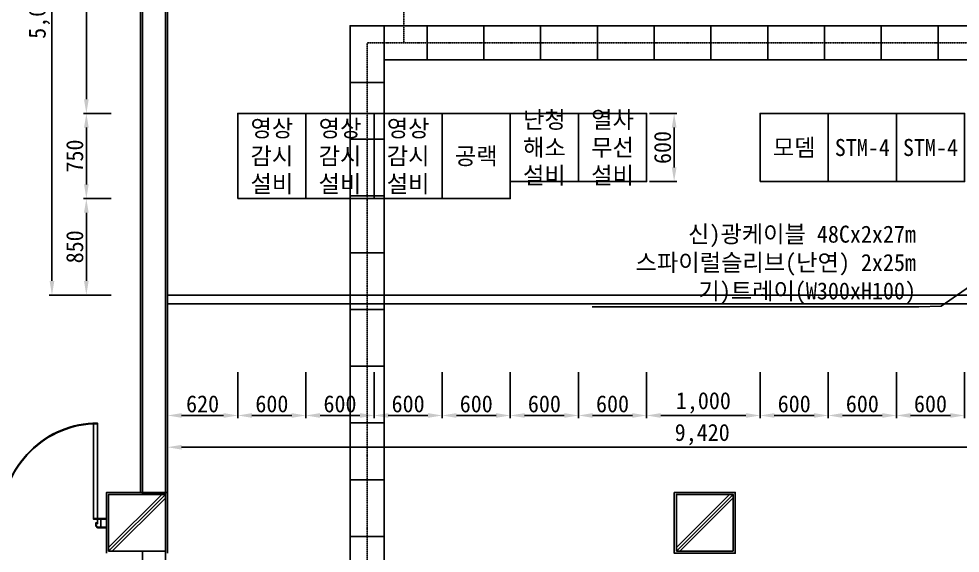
# Model space of a CAD drawing. Header units: millimetres. Extents: x 201927 to 251817, y -167087 to -100284.
# Drawn here: x 214603 to 222893, y -153485 to -148777 of the extents above; entities that cross this region are included whole.
import ezdxf
from ezdxf.enums import TextEntityAlignment as Align

# ---------------------------------------------------------------- set-up
doc = ezdxf.new("R2010")
doc.units = ezdxf.units.MM
doc.linetypes.add('HIDDEN', pattern=[0.375, 0.25, -0.125])
for name, color, linetype in [('TT-BASE', 253, 'Continuous'), ('TT-CABL', 4, 'Continuous'), ('TT-TRAY', 4, 'Continuous'), ('TZ-BASE', 253, 'Continuous'), ('TZ-DIMS', 1, 'Continuous'), ('TZ-LEAL', 1, 'Continuous'), ('TZ-LEAT', 3, 'Continuous'), ('TZ-TEXT', 3, 'Continuous')]:
    doc.layers.add(name, color=color, linetype=linetype)
doc.styles.get("Standard").update_dxf_attribs({"font": 'GulimChe.ttf'})
doc.linetypes.add('BATTINB', pattern='A,0,-0.0025,[134,GulimChe.ttf,S=0.0025,R=0,X=-0.0025,Y=0.01],-0.005,[134,GulimChe.ttf,S=0.0025,R=180,X=0.0025,Y=0.01],-0.0025', length=0.01)
doc.dimstyles.new('D50', dxfattribs={"dimscale": 50, "dimtxt": 3, "dimasz": 2.5, "dimexe": 0.5, "dimexo": 0.5, "dimgap": 0.5, "dimtad": 1, "dimdec": 0, "dimzin": 1, "dimdsep": 46, "dimlunit": 6, "dimtxsty": 'Standard', "dimcen": 1, "dimclrd": 1, "dimclre": 1, "dimclrt": 3, "dimadec": 0, "dimazin": 0, "dimtfac": 1, "dimtdec": 0, "dimtix": 1, "dimtmove": 2, "dimatfit": 3, "dimfxl": 0, "dimtvp": 2, "dimlwd": -1, "dimlwe": -1, "dimarcsym": 0})

# ---------------------------------------------------------------- blocks, each defined once
blk = doc.blocks.new('*D24')
at = {"layer": 'DEFPOINTS', "color": 0}
for p in [(215442.2, -146210.9), (215197.9, -149610.9), (215442.2, -149610.9)]:
    blk.add_point(p, dxfattribs=at)
at = {"layer": 'TZ-DIMS', "color": 1}
for p, q in [((215417.2, -146210.9), (215172.9, -146210.9)), ((215197.9, -146335.9), (215197.9, -149485.9)), ((215417.2, -149610.9), (215172.9, -149610.9))]:
    blk.add_line(p, q, dxfattribs=at)
for points in [[(215177.1, -146335.9), (215218.7, -146335.9), (215197.9, -146210.9)], [(215177.1, -149485.9), (215218.7, -149485.9), (215197.9, -149610.9)]]:
    blk.add_solid(points, dxfattribs=at)
at = {"layer": 'TZ-DIMS', "color": 3, "insert": (215086.7, -147910.9), "char_height": 150, "attachment_point": 5, "rotation": 90}
blk.add_mtext('3,400', dxfattribs=at)
blk = doc.blocks.new('*D25')
at = {"layer": 'DEFPOINTS', "color": 0}
for p in [(215442.2, -149610.9), (215197.9, -150360.9), (215442.2, -150360.9)]:
    blk.add_point(p, dxfattribs=at)
at = {"layer": 'TZ-DIMS', "color": 1}
for p, q in [((215417.2, -149610.9), (215172.9, -149610.9)), ((215197.9, -149735.9), (215197.9, -150235.9)), ((215417.2, -150360.9), (215172.9, -150360.9))]:
    blk.add_line(p, q, dxfattribs=at)
for points in [[(215177.1, -149735.9), (215218.7, -149735.9), (215197.9, -149610.9)], [(215177.1, -150235.9), (215218.7, -150235.9), (215197.9, -150360.9)]]:
    blk.add_solid(points, dxfattribs=at)
at = {"layer": 'TZ-DIMS', "color": 3, "insert": (215096, -149985.9), "char_height": 150, "attachment_point": 5, "rotation": 90}
blk.add_mtext('750', dxfattribs=at)
blk = doc.blocks.new('*D26')
at = {"layer": 'DEFPOINTS', "color": 0}
for p in [(215442.2, -150360.9), (215197.9, -151210.9), (215442.2, -151210.9)]:
    blk.add_point(p, dxfattribs=at)
at = {"layer": 'TZ-DIMS', "color": 1}
for p, q in [((215417.2, -150360.9), (215172.9, -150360.9)), ((215197.9, -150485.9), (215197.9, -151085.9)), ((215417.2, -151210.9), (215172.9, -151210.9))]:
    blk.add_line(p, q, dxfattribs=at)
for points in [[(215177.1, -150485.9), (215218.7, -150485.9), (215197.9, -150360.9)], [(215177.1, -151085.9), (215218.7, -151085.9), (215197.9, -151210.9)]]:
    blk.add_solid(points, dxfattribs=at)
at = {"layer": 'TZ-DIMS', "color": 3, "insert": (215096.2, -150785.9), "char_height": 150, "attachment_point": 5, "rotation": 90}
blk.add_mtext('850', dxfattribs=at)
blk = doc.blocks.new('*D27')
at = {"layer": 'DEFPOINTS', "color": 0}
for p in [(214895.2, -146210.9), (215442.2, -146210.9), (215442.2, -151210.9)]:
    blk.add_point(p, dxfattribs=at)
at = {"layer": 'TZ-DIMS', "color": 1}
for p, q in [((215417.2, -146210.9), (214870.2, -146210.9)), ((214895.2, -151085.9), (214895.2, -146335.9)), ((215417.2, -151210.9), (214870.2, -151210.9))]:
    blk.add_line(p, q, dxfattribs=at)
for points in [[(214874.4, -146335.9), (214916, -146335.9), (214895.2, -146210.9)], [(214874.4, -151085.9), (214916, -151085.9), (214895.2, -151210.9)]]:
    blk.add_solid(points, dxfattribs=at)
at = {"layer": 'TZ-DIMS', "color": 3, "insert": (214784.1, -148710.9), "char_height": 150, "attachment_point": 5, "rotation": 90}
blk.add_mtext('5,000', dxfattribs=at)
blk = doc.blocks.new('*D39')
at = {"layer": 'DEFPOINTS', "color": 0}
for p in [(215911.6, -151864.5), (216531.6, -151864.5), (216531.6, -152271.7)]:
    blk.add_point(p, dxfattribs=at)
at = {"layer": 'TZ-DIMS', "color": 1}
for p, q in [((215911.6, -151889.5), (215911.6, -152296.7)), ((216531.6, -151889.5), (216531.6, -152296.7)), ((216036.6, -152271.7), (216406.6, -152271.7))]:
    blk.add_line(p, q, dxfattribs=at)
for points in [[(216036.6, -152250.9), (216036.6, -152292.5), (215911.6, -152271.7)], [(216406.6, -152250.9), (216406.6, -152292.5), (216531.6, -152271.7)]]:
    blk.add_solid(points, dxfattribs=at)
at = {"layer": 'TZ-DIMS', "color": 3, "insert": (216221.6, -152170), "char_height": 150, "attachment_point": 5}
blk.add_mtext('620', dxfattribs=at)
blk = doc.blocks.new('*D40')
at = {"layer": 'DEFPOINTS', "color": 0}
for p in [(216531.6, -151864.5), (217131.6, -151864.5), (217131.6, -152271.7)]:
    blk.add_point(p, dxfattribs=at)
at = {"layer": 'TZ-DIMS', "color": 1}
for p, q in [((216531.6, -151889.5), (216531.6, -152296.7)), ((217131.6, -151889.5), (217131.6, -152296.7)), ((216656.6, -152271.7), (217006.6, -152271.7))]:
    blk.add_line(p, q, dxfattribs=at)
for points in [[(216656.6, -152250.9), (216656.6, -152292.5), (216531.6, -152271.7)], [(217006.6, -152250.9), (217006.6, -152292.5), (217131.6, -152271.7)]]:
    blk.add_solid(points, dxfattribs=at)
at = {"layer": 'TZ-DIMS', "color": 3, "insert": (216831.6, -152170), "char_height": 150, "attachment_point": 5}
blk.add_mtext('600', dxfattribs=at)
blk = doc.blocks.new('*D41')
at = {"layer": 'DEFPOINTS', "color": 0}
for p in [(217131.6, -151864.5), (217731.6, -151864.5), (217131.6, -152271.7)]:
    blk.add_point(p, dxfattribs=at)
at = {"layer": 'TZ-DIMS', "color": 1}
for p, q in [((217131.6, -151889.5), (217131.6, -152296.7)), ((217731.6, -151889.5), (217731.6, -152296.7)), ((217606.6, -152271.7), (217256.6, -152271.7))]:
    blk.add_line(p, q, dxfattribs=at)
for points in [[(217256.6, -152250.9), (217256.6, -152292.5), (217131.6, -152271.7)], [(217606.6, -152250.9), (217606.6, -152292.5), (217731.6, -152271.7)]]:
    blk.add_solid(points, dxfattribs=at)
at = {"layer": 'TZ-DIMS', "color": 3, "insert": (217431.6, -152170), "char_height": 150, "attachment_point": 5}
blk.add_mtext('600', dxfattribs=at)
blk = doc.blocks.new('*D42')
at = {"layer": 'DEFPOINTS', "color": 0}
for p in [(218331.6, -151864.5), (218931.6, -151864.5), (218331.6, -152271.7)]:
    blk.add_point(p, dxfattribs=at)
at = {"layer": 'TZ-DIMS', "color": 1}
for p, q in [((218331.6, -151889.5), (218331.6, -152296.7)), ((218931.6, -151889.5), (218931.6, -152296.7)), ((218806.6, -152271.7), (218456.6, -152271.7))]:
    blk.add_line(p, q, dxfattribs=at)
for points in [[(218456.6, -152250.9), (218456.6, -152292.5), (218331.6, -152271.7)], [(218806.6, -152250.9), (218806.6, -152292.5), (218931.6, -152271.7)]]:
    blk.add_solid(points, dxfattribs=at)
at = {"layer": 'TZ-DIMS', "color": 3, "insert": (218631.6, -152170), "char_height": 150, "attachment_point": 5}
blk.add_mtext('600', dxfattribs=at)
blk = doc.blocks.new('*D43')
at = {"layer": 'DEFPOINTS', "color": 0}
for p in [(217731.6, -151864.5), (218331.6, -151864.5), (218331.6, -152271.7)]:
    blk.add_point(p, dxfattribs=at)
at = {"layer": 'TZ-DIMS', "color": 1}
for p, q in [((217731.6, -151889.5), (217731.6, -152296.7)), ((218331.6, -151889.5), (218331.6, -152296.7)), ((217856.6, -152271.7), (218206.6, -152271.7))]:
    blk.add_line(p, q, dxfattribs=at)
for points in [[(217856.6, -152250.9), (217856.6, -152292.5), (217731.6, -152271.7)], [(218206.6, -152250.9), (218206.6, -152292.5), (218331.6, -152271.7)]]:
    blk.add_solid(points, dxfattribs=at)
at = {"layer": 'TZ-DIMS', "color": 3, "insert": (218031.6, -152170), "char_height": 150, "attachment_point": 5}
blk.add_mtext('600', dxfattribs=at)
blk = doc.blocks.new('*D44')
at = {"layer": 'DEFPOINTS', "color": 0}
for p in [(221131.6, -151864.5), (221731.6, -151864.5), (221131.6, -152271.7)]:
    blk.add_point(p, dxfattribs=at)
at = {"layer": 'TZ-DIMS', "color": 1}
for p, q in [((221131.6, -151889.5), (221131.6, -152296.7)), ((221731.6, -151889.5), (221731.6, -152296.7)), ((221606.6, -152271.7), (221256.6, -152271.7))]:
    blk.add_line(p, q, dxfattribs=at)
for points in [[(221256.6, -152250.9), (221256.6, -152292.5), (221131.6, -152271.7)], [(221606.6, -152250.9), (221606.6, -152292.5), (221731.6, -152271.7)]]:
    blk.add_solid(points, dxfattribs=at)
at = {"layer": 'TZ-DIMS', "color": 3, "insert": (221431.6, -152170), "char_height": 150, "attachment_point": 5}
blk.add_mtext('600', dxfattribs=at)
blk = doc.blocks.new('*D45')
at = {"layer": 'DEFPOINTS', "color": 0}
for p in [(220131.6, -151864.5), (221131.6, -151864.5), (221131.6, -152271.7)]:
    blk.add_point(p, dxfattribs=at)
at = {"layer": 'TZ-DIMS', "color": 1}
for p, q in [((220131.6, -151889.5), (220131.6, -152296.7)), ((221131.6, -151889.5), (221131.6, -152296.7)), ((220256.6, -152271.7), (221006.6, -152271.7))]:
    blk.add_line(p, q, dxfattribs=at)
for points in [[(220256.6, -152250.9), (220256.6, -152292.5), (220131.6, -152271.7)], [(221006.6, -152250.9), (221006.6, -152292.5), (221131.6, -152271.7)]]:
    blk.add_solid(points, dxfattribs=at)
at = {"layer": 'TZ-DIMS', "color": 3, "insert": (220631.6, -152160.5), "char_height": 150, "attachment_point": 5}
blk.add_mtext('1,000', dxfattribs=at)
blk = doc.blocks.new('*D46')
at = {"layer": 'DEFPOINTS', "color": 0}
for p in [(218931.6, -151864.5), (219531.6, -151864.5), (219531.6, -152271.7)]:
    blk.add_point(p, dxfattribs=at)
at = {"layer": 'TZ-DIMS', "color": 1}
for p, q in [((218931.6, -151889.5), (218931.6, -152296.7)), ((219531.6, -151889.5), (219531.6, -152296.7)), ((219056.6, -152271.7), (219406.6, -152271.7))]:
    blk.add_line(p, q, dxfattribs=at)
for points in [[(219056.6, -152250.9), (219056.6, -152292.5), (218931.6, -152271.7)], [(219406.6, -152250.9), (219406.6, -152292.5), (219531.6, -152271.7)]]:
    blk.add_solid(points, dxfattribs=at)
at = {"layer": 'TZ-DIMS', "color": 3, "insert": (219231.6, -152170), "char_height": 150, "attachment_point": 5}
blk.add_mtext('600', dxfattribs=at)
blk = doc.blocks.new('*D47')
at = {"layer": 'DEFPOINTS', "color": 0}
for p in [(219531.6, -151864.5), (220131.6, -151864.5), (219531.6, -152271.7)]:
    blk.add_point(p, dxfattribs=at)
at = {"layer": 'TZ-DIMS', "color": 1}
for p, q in [((219531.6, -151889.5), (219531.6, -152296.7)), ((220131.6, -151889.5), (220131.6, -152296.7)), ((220006.6, -152271.7), (219656.6, -152271.7))]:
    blk.add_line(p, q, dxfattribs=at)
for points in [[(219656.6, -152250.9), (219656.6, -152292.5), (219531.6, -152271.7)], [(220006.6, -152250.9), (220006.6, -152292.5), (220131.6, -152271.7)]]:
    blk.add_solid(points, dxfattribs=at)
at = {"layer": 'TZ-DIMS', "color": 3, "insert": (219831.6, -152170), "char_height": 150, "attachment_point": 5}
blk.add_mtext('600', dxfattribs=at)
blk = doc.blocks.new('*D48')
at = {"layer": 'DEFPOINTS', "color": 0}
for p in [(221731.6, -151864.5), (222331.6, -151864.5), (222331.6, -152271.7)]:
    blk.add_point(p, dxfattribs=at)
at = {"layer": 'TZ-DIMS', "color": 1}
for p, q in [((221731.6, -151889.5), (221731.6, -152296.7)), ((222331.6, -151889.5), (222331.6, -152296.7)), ((221856.6, -152271.7), (222206.6, -152271.7))]:
    blk.add_line(p, q, dxfattribs=at)
for points in [[(221856.6, -152250.9), (221856.6, -152292.5), (221731.6, -152271.7)], [(222206.6, -152250.9), (222206.6, -152292.5), (222331.6, -152271.7)]]:
    blk.add_solid(points, dxfattribs=at)
at = {"layer": 'TZ-DIMS', "color": 3, "insert": (222031.6, -152170), "char_height": 150, "attachment_point": 5}
blk.add_mtext('600', dxfattribs=at)
blk = doc.blocks.new('*D50')
at = {"layer": 'DEFPOINTS', "color": 0}
for p in [(222331.6, -151864.5), (222931.6, -151864.5), (222331.6, -152271.7)]:
    blk.add_point(p, dxfattribs=at)
at = {"layer": 'TZ-DIMS', "color": 1}
for p, q in [((222331.6, -151889.5), (222331.6, -152296.7)), ((222931.6, -151889.5), (222931.6, -152296.7)), ((222806.6, -152271.7), (222456.6, -152271.7))]:
    blk.add_line(p, q, dxfattribs=at)
for points in [[(222456.6, -152250.9), (222456.6, -152292.5), (222331.6, -152271.7)], [(222806.6, -152250.9), (222806.6, -152292.5), (222931.6, -152271.7)]]:
    blk.add_solid(points, dxfattribs=at)
at = {"layer": 'TZ-DIMS', "color": 3, "insert": (222631.6, -152170), "char_height": 150, "attachment_point": 5}
blk.add_mtext('600', dxfattribs=at)
blk = doc.blocks.new('*D53')
at = {"layer": 'DEFPOINTS', "color": 0}
for p in [(215911.6, -151864.5), (225331.6, -151864.5), (215911.6, -152551.4)]:
    blk.add_point(p, dxfattribs=at)
at = {"layer": 'TZ-DIMS', "color": 1}
for p, q in [((215911.6, -151889.5), (215911.6, -152576.4)), ((225331.6, -151889.5), (225331.6, -152576.4)), ((225206.6, -152551.4), (216036.6, -152551.4))]:
    blk.add_line(p, q, dxfattribs=at)
for points in [[(216036.6, -152530.6), (216036.6, -152572.3), (215911.6, -152551.4)], [(225206.6, -152530.6), (225206.6, -152572.3), (225331.6, -152551.4)]]:
    blk.add_solid(points, dxfattribs=at)
at = {"layer": 'TZ-DIMS', "color": 3, "insert": (220621.6, -152440.3), "char_height": 150, "attachment_point": 5}
blk.add_mtext('9,420', dxfattribs=at)
blk = doc.blocks.new('*D54')
at = {"layer": 'DEFPOINTS', "color": 0}
for p in [(220131.6, -149610.9), (220374.4, -149610.9), (220131.6, -150210.9)]:
    blk.add_point(p, dxfattribs=at)
at = {"layer": 'TZ-DIMS', "color": 1}
for p, q in [((220156.6, -149610.9), (220399.4, -149610.9)), ((220374.4, -150085.9), (220374.4, -149735.9)), ((220156.6, -150210.9), (220399.4, -150210.9))]:
    blk.add_line(p, q, dxfattribs=at)
for points in [[(220353.6, -149735.9), (220395.3, -149735.9), (220374.4, -149610.9)], [(220353.6, -150085.9), (220395.3, -150085.9), (220374.4, -150210.9)]]:
    blk.add_solid(points, dxfattribs=at)
at = {"layer": 'TZ-DIMS', "color": 3, "insert": (220272.7, -149910.9), "char_height": 150, "attachment_point": 5, "rotation": 90}
blk.add_mtext('600', dxfattribs=at)

msp = doc.modelspace()

# ---------------------------------------------------------------- linework, layer by layer
at = {"layer": 'TT-BASE'}
for points in [[(216531.6, -150360.9), (217131.6, -150360.9), (217131.6, -149610.9), (216531.6, -149610.9)], [(217131.6, -150360.9), (217731.6, -150360.9), (217731.6, -149610.9), (217131.6, -149610.9)], [(217731.6, -150360.9), (218331.6, -150360.9), (218331.6, -149610.9), (217731.6, -149610.9)], [(218331.6, -150360.9), (218931.6, -150360.9), (218931.6, -149610.9), (218331.6, -149610.9)], [(218931.6, -150210.9), (219531.6, -150210.9), (219531.6, -149610.9), (218931.6, -149610.9)], [(219531.6, -150210.9), (220131.6, -150210.9), (220131.6, -149610.9), (219531.6, -149610.9)], [(221131.6, -150210.9), (221731.6, -150210.9), (221731.6, -149610.9), (221131.6, -149610.9)], [(221731.6, -150210.9), (222331.6, -150210.9), (222331.6, -149610.9), (221731.6, -149610.9)], [(222331.6, -150210.9), (222931.6, -150210.9), (222931.6, -149610.9), (222331.6, -149610.9)]]:
    msp.add_lwpolyline(points, close=True, dxfattribs=at)
at = {"layer": 'TT-CABL', "linetype": 'HIDDEN'}
for points in [[(217993.9, -148988), (217993.9, -146310.9)], [(225031.6, -149610.9), (225031.6, -148988), (217670, -148988), (217670, -161467.1)]]:
    msp.add_lwpolyline(points, dxfattribs=at)
at = {"layer": 'TT-TRAY'}
for points in [[(225181.6, -149610.9), (225181.6, -148838), (217520, -148838), (217520, -161467.1)], [(217820, -148838), (217820, -149138)], [(218198.6, -148838), (218198.6, -149138)], [(218698.6, -148838), (218698.6, -149138)], [(219198.6, -148838), (219198.6, -149138)], [(219698.6, -148838), (219698.6, -149138)], [(220198.6, -148838), (220198.6, -149138)], [(220698.6, -148838), (220698.6, -149138)], [(221198.6, -148838), (221198.6, -149138)], [(221698.6, -148838), (221698.6, -149138)], [(222198.6, -148838), (222198.6, -149138)], [(222698.6, -148838), (222698.6, -149138)], [(224881.6, -149610.9), (224881.6, -149138), (217820, -149138), (217820, -161467.1)], [(217820, -149338), (217520, -149338)], [(217820, -149838), (217520, -149838)], [(217820, -150338), (217520, -150338)], [(217820, -150838), (217520, -150838)], [(217820, -151338), (217520, -151338)], [(217820, -151838), (217520, -151838)], [(217820, -152338), (217520, -152338)], [(217820, -152838), (217520, -152838)], [(217820, -153338), (217520, -153338)]]:
    msp.add_lwpolyline(points, dxfattribs=at)
at = {"layer": 'TZ-BASE'}
for p, q in [((215693.6, -146466.9), (215693.6, -152967.2)), ((215893.6, -146466.9), (215893.6, -152967.2)), ((215693.6, -153467.2), (215693.9, -160966.9)), ((215893.6, -153467.2), (215893.6, -160966.9))]:
    msp.add_line(p, q, dxfattribs=at)
at = {"layer": 'TZ-BASE', "linetype": 'BATTINB'}
for p, q in [((215911.6, -146484.9), (215911.6, -152949.2)), ((215611.6, -152949.2), (215911.6, -152949.2)), ((215911.6, -152949.2), (215911.6, -153485.2)), ((215911.6, -152949.2), (215911.6, -153485.2)), ((215893.6, -152967.2), (215393.6, -153467.2)), ((215861.8, -152967.2), (215393.6, -153435.4)), ((215893.6, -152999), (215425.4, -153467.2)), ((220893.9, -152966.9), (220393.9, -153466.9)), ((220862.1, -152966.9), (220393.9, -153435.1)), ((220893.9, -152998.7), (220425.7, -153466.9))]:
    msp.add_line(p, q, dxfattribs=at)
at = {"layer": 'TZ-BASE', "ltscale": 0.1}
for p, q in [((215911.6, -151210.9), (225331.6, -151210.9)), ((215911.6, -151286.9), (225331.6, -151286.9)), ((215325.9, -153178.9), (215375.9, -153178.9)), ((215325.9, -153178.9), (215325.9, -153254.9)), ((215325.9, -153184.9), (215375.9, -153184.9)), ((215325.9, -153184.9), (215325.9, -153260.9)), ((215325.9, -153254.9), (215375.9, -153254.9)), ((215325.9, -153260.9), (215375.9, -153260.9))]:
    msp.add_line(p, q, dxfattribs=at)
at = {"layer": 'TZ-BASE', "linetype": 'BATTINB'}
for points in [[(215375.9, -145806.6), (215375.9, -146484.6), (215676.2, -146484.6), (215676.2, -152948.9), (215376.2, -152948.9), (215376.2, -153484.9)], [(215375.6, -146174.9), (215375.6, -146484.9), (215675.9, -146484.9), (215675.9, -152949.2), (215375.9, -152949.2), (215375.9, -153485.2)]]:
    msp.add_lwpolyline(points, dxfattribs=at)
at = {"layer": 'TZ-BASE', "linetype": 'BATTINB', "ltscale": 0.1}
msp.add_lwpolyline([(215693.6, -146466), (215893.6, -146466), (215893.6, -152966.2), (215693.6, -152966.2)], close=True, dxfattribs=at)
at = {"layer": 'TZ-BASE', "ltscale": 0.1}
for points in [[(215295.9, -153178.9), (215295.9, -152338.9, 0.414214), (214455.9, -153178.9, 0.414214)], [(215295.9, -153184.9), (215295.9, -152344.9, 0.414214), (214455.9, -153184.9, 0.414214)]]:
    msp.add_lwpolyline(points, format="xyb", dxfattribs=at)
for points in [[(215295.9, -153178.9), (215260.9, -153178.9), (215260.9, -152338.9), (215295.9, -152338.9)], [(215295.9, -153184.9), (215260.9, -153184.9), (215260.9, -152344.9), (215295.9, -152344.9)]]:
    msp.add_lwpolyline(points, dxfattribs=at)
at = {"layer": 'TZ-BASE', "linetype": 'BATTINB'}
msp.add_lwpolyline([(220375.9, -152948.9), (220375.9, -153484.9), (220911.9, -153484.9), (220911.9, -152948.9)], close=True, dxfattribs=at)
at = {"layer": 'TZ-BASE'}
for points in [[(215393.6, -153467.2), (215893.6, -153467.2), (215893.6, -152967.2), (215393.6, -152967.2)], [(220393.9, -153466.9), (220893.9, -153466.9), (220893.9, -152966.9), (220393.9, -152966.9)]]:
    msp.add_lwpolyline(points, close=True, dxfattribs=at)
at = {"layer": 'TZ-BASE', "ltscale": 0.1}
for points in [[(215325.9, -153178.9), (215295.9, -153178.9), (215295.9, -153218.9), (215280.9, -153218.9), (215280.9, -153236.9), (215295.9, -153254.9), (215325.9, -153254.9)], [(215325.9, -153184.9), (215295.9, -153184.9), (215295.9, -153224.9), (215280.9, -153224.9), (215280.9, -153242.9), (215295.9, -153260.9), (215325.9, -153260.9)]]:
    msp.add_lwpolyline(points, close=True, dxfattribs=at)

# ---------------------------------------------------------------- texts
at = {"layer": 'TZ-LEAT', "insert": (222503.9, -151289.2), "char_height": 150, "attachment_point": 9}
msp.add_mtext('{\\C6;신)광케이블 48Cx2x27m\\P\\pt300;  스파이럴슬리브(난연) 2x25m\\P기)트레이(W300xH100)}', dxfattribs=at)
at = {"layer": 'TZ-TEXT'}
for s, p in [('난청', (219231.6, -149665.9)), ('열차', (219831.6, -149665.9)), ('영상', (216831.6, -149740.9)), ('영상', (217431.6, -149740.9)), ('영상', (218031.6, -149740.9)), ('해소', (219231.6, -149910.9)), ('무선', (219831.6, -149910.9)), ('모뎀', (221431.6, -149910.9)), ('STM-4', (222031.6, -149910.9)), ('STM-4', (222631.6, -149910.9)), ('감시', (216831.6, -149985.9)), ('감시', (217431.6, -149985.9)), ('감시', (218031.6, -149985.9)), ('공랙', (218631.6, -149985.9)), ('설비', (219231.6, -150155.9)), ('설비', (219831.6, -150155.9)), ('설비', (216831.6, -150230.9)), ('설비', (217431.6, -150230.9)), ('설비', (218031.6, -150230.9))]:
    msp.add_text(s, height=150, dxfattribs=at).set_placement(p, align=Align.MIDDLE_CENTER)

# ---------------------------------------------------------------- dimensions: what is measured, and where the dimension line sits
at = {"layer": 'TZ-DIMS'}
for base, p1, p2, angle, picture, middle in [((214895.2, -146210.9), (215442.2, -151210.9), (215442.2, -146210.9), 90, '*D27', (214784.1, -148710.9)), ((215197.9, -149610.9), (215442.2, -146210.9), (215442.2, -149610.9), 90, '*D24', (215086.7, -147910.9)), ((215197.9, -150360.9), (215442.2, -149610.9), (215442.2, -150360.9), 90, '*D25', (215096, -149985.9)), ((220374.4, -149610.9), (220131.6, -150210.9), (220131.6, -149610.9), 90, '*D54', (220272.7, -149910.9)), ((215197.9, -151210.9), (215442.2, -150360.9), (215442.2, -151210.9), 90, '*D26', (215096.2, -150785.9)), ((217131.6, -152271.7), (217731.6, -151864.5), (217131.6, -151864.5), 180, '*D41', (217431.6, -152170)), ((218331.6, -152271.7), (218931.6, -151864.5), (218331.6, -151864.5), 180, '*D42', (218631.6, -152170)), ((219531.6, -152271.7), (220131.6, -151864.5), (219531.6, -151864.5), 180, '*D47', (219831.6, -152170)), ((221131.6, -152271.7), (221731.6, -151864.5), (221131.6, -151864.5), 180, '*D44', (221431.6, -152170)), ((222331.6, -152271.7), (222931.6, -151864.5), (222331.6, -151864.5), 180, '*D50', (222631.6, -152170))]:
    dim = msp.add_linear_dim(base=base, p1=p1, p2=p2, angle=angle, dimstyle='D50', dxfattribs=at)
    dim.commit()
    dim.dimension.update_dxf_attribs({"geometry": picture, "text_midpoint": middle})
for base, p1, p2, picture, middle in [((216531.6, -152271.7), (215911.6, -151864.5), (216531.6, -151864.5), '*D39', (216221.6, -152170)), ((215911.6, -152551.4), (225331.6, -151864.5), (215911.6, -151864.5), '*D53', (220621.6, -152440.3)), ((217131.6, -152271.7), (216531.6, -151864.5), (217131.6, -151864.5), '*D40', (216831.6, -152170)), ((218331.6, -152271.7), (217731.6, -151864.5), (218331.6, -151864.5), '*D43', (218031.6, -152170)), ((219531.6, -152271.7), (218931.6, -151864.5), (219531.6, -151864.5), '*D46', (219231.6, -152170)), ((221131.6, -152271.7), (220131.6, -151864.5), (221131.6, -151864.5), '*D45', (220631.6, -152160.5)), ((222331.6, -152271.7), (221731.6, -151864.5), (222331.6, -151864.5), '*D48', (222031.6, -152170))]:
    dim = msp.add_linear_dim(base=base, p1=p1, p2=p2, dimstyle='D50', dxfattribs=at)
    dim.commit()
    dim.dimension.update_dxf_attribs({"geometry": picture, "text_midpoint": middle})

# ---------------------------------------------------------------- leaders
at = {"layer": 'TZ-LEAL', "annotation_type": 0, "has_hookline": 1, "hookline_direction": 1, "text_width": 2851.2}
msp.add_leader([(223291.7, -150914.9), (222724.8, -151308), (222528.9, -151314.2)], dimstyle='D50', dxfattribs=at)

doc.saveas('drawing.dxf')
